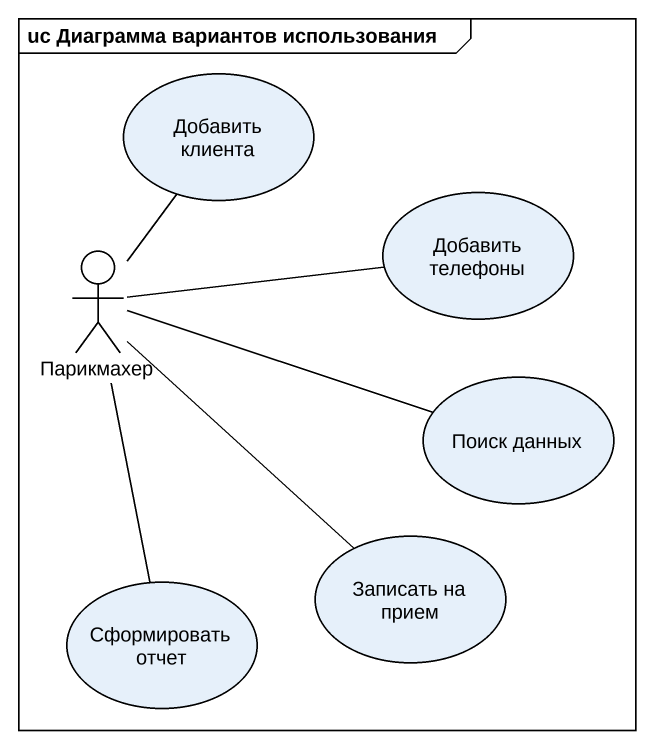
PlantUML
@startuml
mainframe uc Диаграмма вариантов использования
usecase "Добавить клиента" as Добавить_клиента
usecase "Добавить телефоны" as Добавить_телефоны
actor Парикмахер
usecase "Поиск данных" as Поиск_данных
usecase "Записать на прием" as Записать_на_прием
usecase "Сформировать отчет" as Сформировать_отчет
Парикмахер -up- Добавить_клиента
Парикмахер -right- Добавить_телефоны
Парикмахер -right- Поиск_данных
Парикмахер -- Записать_на_прием
Парикмахер -- Сформировать_отчет
@enduml
